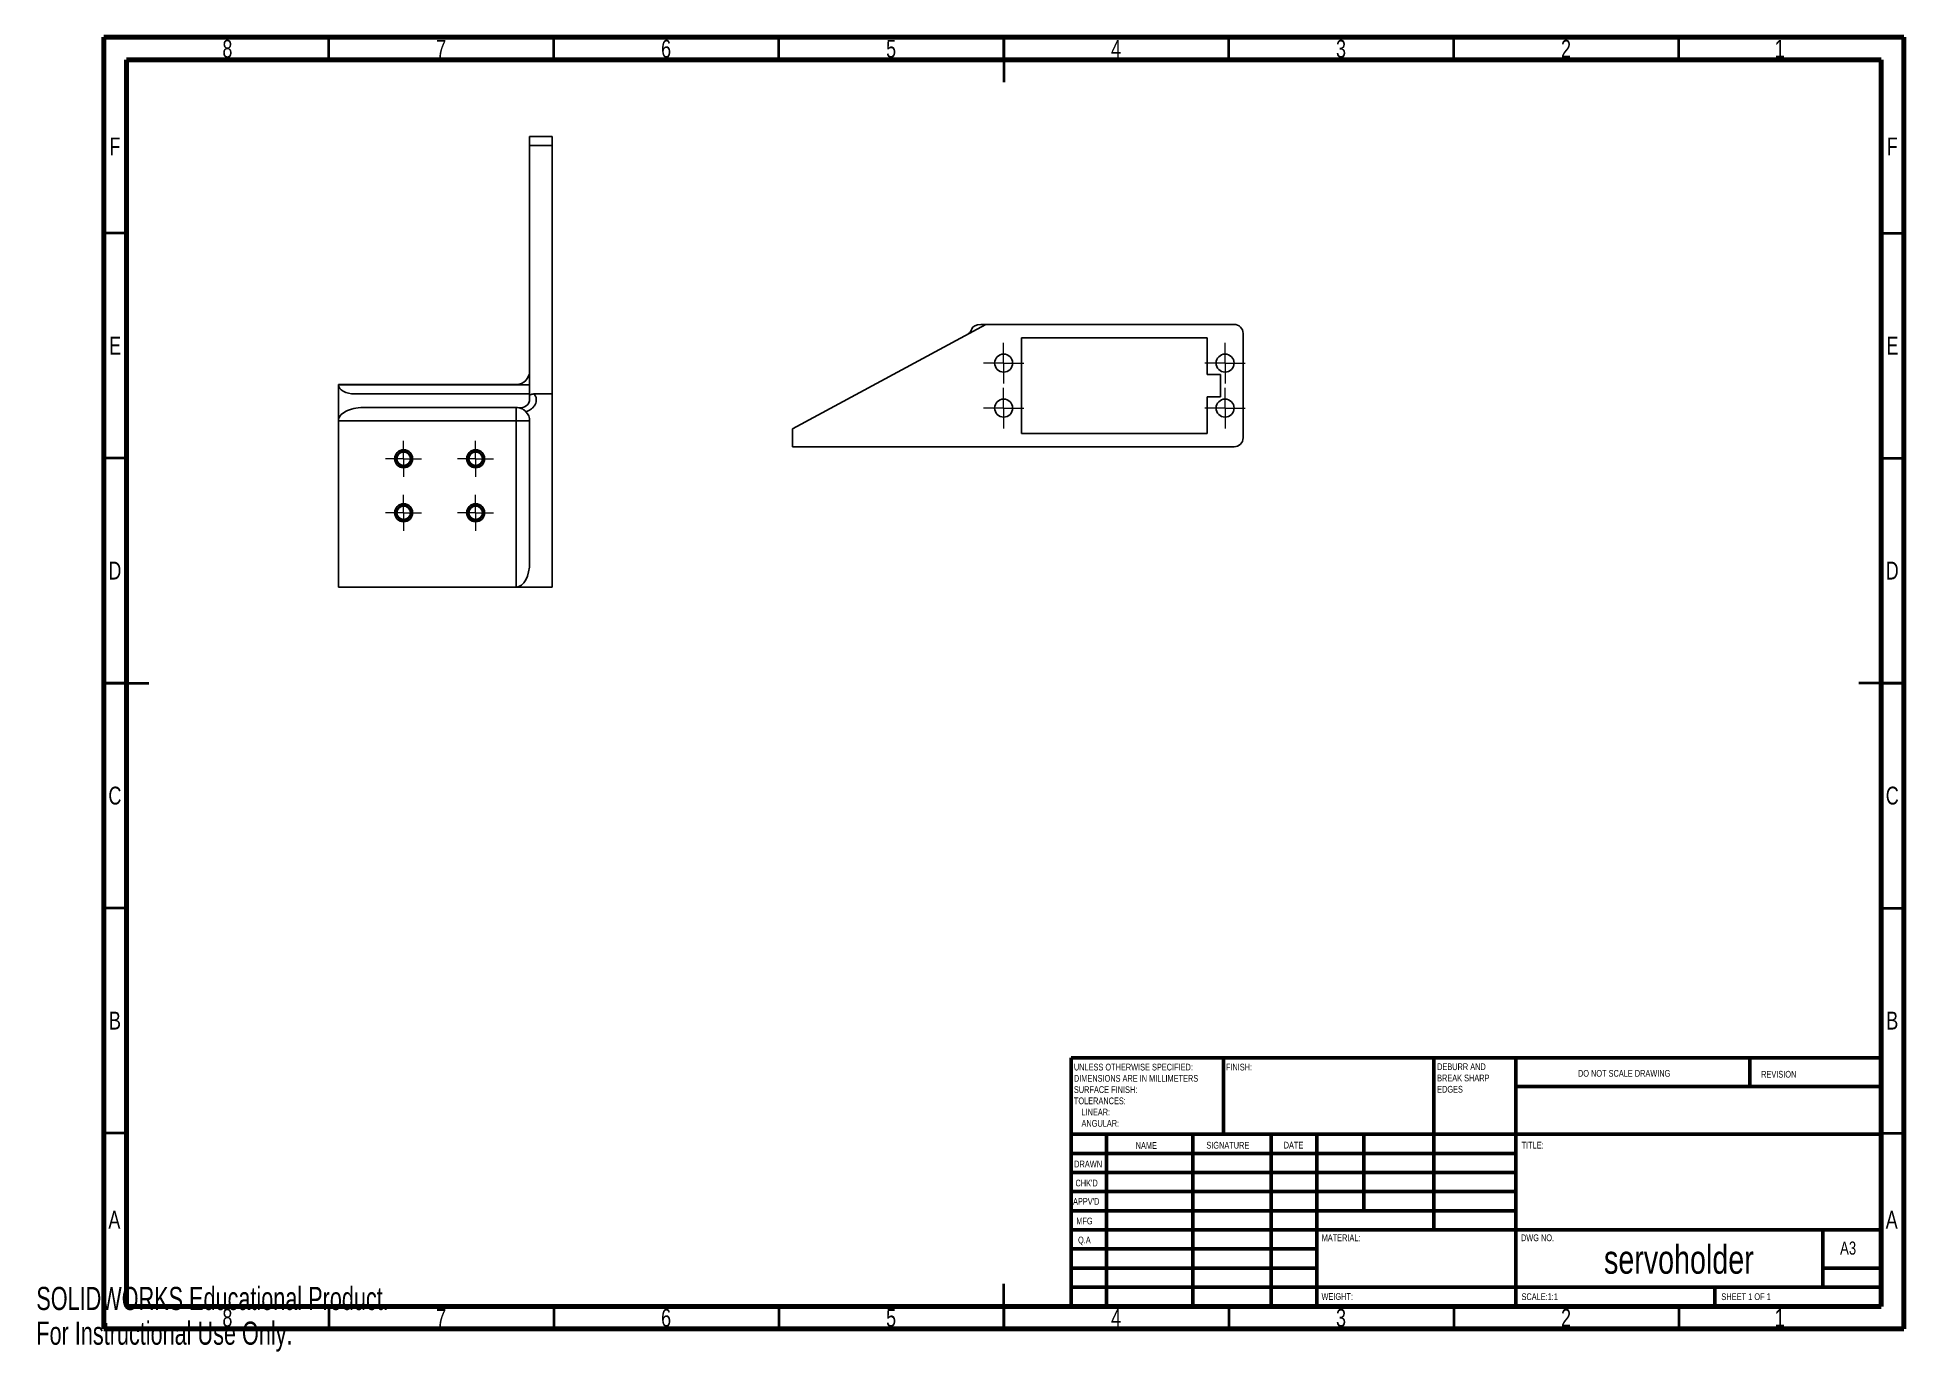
# Model space of a CAD drawing. Header units: millimetres. Extents: x 0 to 415, y 0 to 292.
import ezdxf

# ---------------------------------------------------------------- set-up
doc = ezdxf.new("R2010")
doc.units = ezdxf.units.MM
doc.styles.add('SLDTEXTSTYLE0', font='TXT', dxfattribs={"width": 0.75})
doc.styles.add('SLDTEXTSTYLE1', font='TXT', dxfattribs={"width": 0.686449})
doc.styles.add('SLDTEXTSTYLE2', font='TXT', dxfattribs={"width": 0.6875})
doc.styles.add('SLDTEXTSTYLE3', font='TXT', dxfattribs={"width": 0.7})

# ---------------------------------------------------------------- blocks, each defined once
blk = doc.blocks.new('SW_CENTERMARKSYMBOL_0')
at = {"color": 0, "linetype": 'Continuous', "lineweight": 18}
for p, q in [((-2.5, 0), (-4, 0)), ((0, 0), (-2.5, 0)), ((0, 2.5), (0, 4)), ((0, 0), (0, 2.5)), ((0, 0), (0, -2.5)), ((0, 0), (2.5, 0)), ((2.5, 0), (4, 0)), ((0, -2.5), (0, -4))]:
    blk.add_line(p, q, dxfattribs=at)
blk = doc.blocks.new('SW_CENTERMARKSYMBOL_1')
at = {"color": 0, "linetype": 'Continuous', "lineweight": 18}
for p, q in [((-2.5, 0), (-4, 0)), ((0, 0), (-2.5, 0)), ((0, 2.5), (0, 4)), ((0, 0), (0, 2.5)), ((0, 0), (0, -2.5)), ((0, 0), (2.5, 0)), ((2.5, 0), (4, 0)), ((0, -2.5), (0, -4))]:
    blk.add_line(p, q, dxfattribs=at)
blk = doc.blocks.new('SW_CENTERMARKSYMBOL_2')
at = {"color": 0, "linetype": 'Continuous', "lineweight": 18}
for p, q in [((-2.5, 0), (-4, 0)), ((0, 0), (-2.5, 0)), ((0, 2.5), (0, 4)), ((0, 0), (0, 2.5)), ((0, 0), (0, -2.5)), ((0, 0), (2.5, 0)), ((2.5, 0), (4, 0)), ((0, -2.5), (0, -4))]:
    blk.add_line(p, q, dxfattribs=at)
blk = doc.blocks.new('SW_CENTERMARKSYMBOL_3')
at = {"color": 0, "linetype": 'Continuous', "lineweight": 18}
for p, q in [((-2.5, 0), (-4, 0)), ((0, 0), (-2.5, 0)), ((0, 2.5), (0, 4)), ((0, 0), (0, 2.5)), ((0, 0), (0, -2.5)), ((0, 0), (2.5, 0)), ((2.5, 0), (4, 0)), ((0, -2.5), (0, -4))]:
    blk.add_line(p, q, dxfattribs=at)
blk = doc.blocks.new('SW_CENTERMARKSYMBOL_4')
at = {"color": 0, "linetype": 'Continuous', "lineweight": 18}
for p, q in [((0, 2.5), (0, 4.5)), ((-2.5, 0), (-4.5, 0)), ((0, 0), (-2.5, 0)), ((0, 0), (0, 2.5)), ((0, 0), (0, -2.5)), ((0, 0), (2.5, 0)), ((2.5, 0), (4.5, 0)), ((0, -2.5), (0, -4.5))]:
    blk.add_line(p, q, dxfattribs=at)
blk = doc.blocks.new('SW_CENTERMARKSYMBOL_5')
at = {"color": 0, "linetype": 'Continuous', "lineweight": 18}
for p, q in [((0, 2.5), (0, 4.5)), ((-2.5, 0), (-4.5, 0)), ((0, 0), (-2.5, 0)), ((0, 0), (0, 2.5)), ((0, 0), (0, -2.5)), ((0, 0), (2.5, 0)), ((2.5, 0), (4.5, 0)), ((0, -2.5), (0, -4.5))]:
    blk.add_line(p, q, dxfattribs=at)
blk = doc.blocks.new('SW_CENTERMARKSYMBOL_6')
at = {"color": 0, "linetype": 'Continuous', "lineweight": 18}
for p, q in [((0, 2.5), (0, 4.5)), ((-2.5, 0), (-4.5, 0)), ((0, 0), (-2.5, 0)), ((0, 0), (0, 2.5)), ((0, 0), (0, -2.5)), ((0, 0), (2.5, 0)), ((2.5, 0), (4.5, 0)), ((0, -2.5), (0, -4.5))]:
    blk.add_line(p, q, dxfattribs=at)
blk = doc.blocks.new('SW_CENTERMARKSYMBOL_7')
at = {"color": 0, "linetype": 'Continuous', "lineweight": 18}
for p, q in [((0, 2.5), (0, 4.5)), ((-2.5, 0), (-4.5, 0)), ((0, 0), (-2.5, 0)), ((0, 0), (0, 2.5)), ((0, 0), (0, -2.5)), ((0, 0), (2.5, 0)), ((2.5, 0), (4.5, 0)), ((0, -2.5), (0, -4.5))]:
    blk.add_line(p, q, dxfattribs=at)

msp = doc.modelspace()

# ---------------------------------------------------------------- linework, layer by layer
at = {"color": 7, "linetype": 'Continuous', "lineweight": 70}
for p, q in [((15, 5), (15, 292)), ((15, 292), (415, 292)), ((415, 292), (415, 5)), ((20, 10), (20, 287)), ((20, 287), (410, 287)), ((410, 287), (410, 10)), ((410, 10), (20, 10)), ((415, 5), (15, 5))]:
    msp.add_line(p, q, dxfattribs=at)
at = {"color": 7, "linetype": 'Continuous', "lineweight": 35}
for p, q in [((65, 287), (65, 292)), ((115, 287), (115, 292)), ((165, 287), (165, 292)), ((215, 292), (215, 282)), ((215, 287), (215, 292)), ((265, 287), (265, 292)), ((315, 287), (315, 292)), ((365, 287), (365, 292)), ((20, 248.5), (15, 248.5)), ((410, 248.5), (415, 248.5)), ((20, 198.5), (15, 198.5)), ((410, 198.5), (415, 198.5)), ((15, 148.5), (25, 148.5)), ((20, 148.5), (15, 148.5)), ((415, 148.5), (405, 148.5)), ((410, 148.5), (415, 148.5)), ((20, 98.5), (15, 98.5)), ((410, 98.5), (415, 98.5)), ((20, 48.5), (15, 48.5)), ((410, 48.5), (415, 48.5)), ((215, 5), (215, 15)), ((65, 10), (65, 5)), ((115, 10), (115, 5)), ((165, 10), (165, 5)), ((215, 10), (215, 5)), ((265, 10), (265, 5)), ((315, 10), (315, 5)), ((365, 10), (365, 5))]:
    msp.add_line(p, q, dxfattribs=at)
at = {"color": 7, "linetype": 'Continuous', "lineweight": 25}
for p, q in [((109.63, 267.95), (109.63, 269.95)), ((109.63, 269.95), (114.63, 269.95)), ((114.63, 269.95), (114.63, 267.95)), ((114.63, 267.95), (109.63, 267.95)), ((109.63, 267.95), (109.63, 212.75)), ((114.63, 267.95), (114.63, 212.75)), ((210.98, 228.2), (168.08, 205)), ((209.87, 228.2), (210.75, 228.2)), ((266.18, 228.2), (210.98, 228.2)), ((260.18, 225.2), (218.98, 225.2)), ((218.98, 225.2), (218.98, 204)), ((260.18, 225.2), (260.18, 217.1)), ((268.18, 226.2), (268.18, 203)), ((263.18, 217.1), (260.18, 217.1)), ((263.18, 217.1), (263.18, 212.1)), ((67.13, 214.85), (67.13, 214.75)), ((106.63, 214.85), (67.13, 214.85)), ((67.13, 206.75), (67.13, 214.75)), ((67.13, 214.75), (109.63, 214.75)), ((70.8, 212.75), (109.63, 212.75)), ((109.63, 212.52), (109.63, 212.75)), ((109.63, 211.65), (109.63, 212.52)), ((114.63, 212.75), (110.58, 212.75)), ((114.63, 212.75), (114.63, 169.85)), ((260.18, 212.1), (260.18, 204)), ((263.18, 212.1), (260.18, 212.1)), ((72.63, 209.75), (106.63, 209.75)), ((106.63, 209.75), (106.63, 206.75)), ((106.63, 206.75), (67.13, 206.75)), ((67.13, 206.75), (67.13, 169.85)), ((109.63, 206.75), (106.63, 206.75)), ((106.63, 169.85), (106.63, 206.75)), ((109.63, 206.75), (109.63, 175.4)), ((168.08, 205), (168.08, 201)), ((260.18, 204), (218.98, 204)), ((266.18, 201), (168.08, 201)), ((67.13, 169.85), (106.63, 169.85)), ((106.63, 169.85), (114.63, 169.85))]:
    msp.add_line(p, q, dxfattribs=at)
at = {"color": 7, "linetype": 'Continuous', "lineweight": 50}
for p, q in [((230, 65.25), (410, 65.25)), ((230, 65.25), (230, 10)), ((263.8, 48.25), (263.8, 65.25)), ((310.6, 65.25), (310.6, 27)), ((328.8, 65.25), (328.8, 10)), ((380.8, 58.88), (380.8, 65.25)), ((410, 58.88), (328.8, 58.88)), ((410, 48.25), (230, 48.25)), ((237.8, 48.25), (237.8, 10)), ((256.99, 48.25), (256.99, 10)), ((274.4, 48.25), (274.4, 10)), ((284.6, 10), (284.6, 48.25)), ((295, 31.25), (295, 48.25)), ((328.8, 44), (230, 44)), ((328.8, 39.75), (230, 39.75)), ((328.8, 35.5), (230, 35.5)), ((328.8, 31.25), (230, 31.25)), ((284.6, 27), (230, 27)), ((284.6, 27), (410, 27)), ((397, 14.25), (397, 27)), ((284.6, 22.75), (230, 22.75)), ((284.6, 18.5), (230, 18.5)), ((410, 18.5), (397, 18.5)), ((230, 14.25), (410, 14.25)), ((373, 10), (373, 14.25))]:
    msp.add_line(p, q, dxfattribs=at)
at = {"color": 7, "linetype": 'Continuous', "lineweight": 25}
for centre, radius in [((214.98, 219.6), 2), ((264.18, 219.6), 2), ((214.98, 209.6), 2), ((264.18, 209.6), 2), ((81.63, 198.35), 2), ((81.63, 198.35), 1.69), ((81.63, 198.35), 1.5), ((97.63, 198.35), 2), ((97.63, 198.35), 1.69), ((97.63, 198.35), 1.5), ((81.63, 186.35), 2), ((81.63, 186.35), 1.69), ((81.63, 186.35), 1.5), ((97.63, 186.35), 2), ((97.63, 186.35), 1.69), ((97.63, 186.35), 1.5)]:
    msp.add_circle(centre, radius, dxfattribs=at)
for centre, radius, start, end in [((266.18, 226.2), 2, 0, 90), ((205.96, 227.76), 2, 329.8041, 345.5591), ((106.63, 217.85), 3, 270, 0), ((107.63, 211.65), 2, 258.463, 0), ((106.63, 206.75), 3, 78.463, 90), ((106.63, 206.75), 3, 0, 43.4808), ((266.18, 203), 2, 270, 0)]:
    msp.add_arc(centre, radius, start, end, dxfattribs=at)
for centre, major_axis, ratio, start_param, end_param in [((209.87, 227.1), (2, 0), 0.545882, 1.570796, 3.001015), ((70.8, 214.75), (3.66, 0), 0.545882, 3.141593, 4.712389), ((72.63, 206.75), (5.5, 0), 0.545882, 1.570796, 3.141593), ((106.63, 175.4), (0, 5.55), 0.540793, 3.141593, 4.712389)]:
    msp.add_ellipse(centre, major_axis=major_axis, ratio=ratio, start_param=start_param, end_param=end_param, dxfattribs=at)
for points, knots in [([(209.87, 228.2), (210.02, 228.2), (210.17, 228.18), (210.46, 228.17), (210.6, 228.17), (210.75, 228.2)], [0, 0, 0, 0, 0.5, 0.5, 1, 1, 1, 1]), ([(210.75, 228.2), (210.75, 228.2), (210.77, 228.2), (210.8, 228.2), (210.81, 228.2), (210.86, 228.2), (210.89, 228.2), (210.95, 228.2), (210.98, 228.2), (210.98, 228.2)], [0, 0, 0, 0, 0.125, 0.125, 0.25, 0.25, 0.5, 0.5, 1, 1, 1, 1]), ([(207.04, 226.07), (207.13, 226.13), (207.33, 226.25), (207.53, 226.5), (207.64, 226.67), (207.68, 226.75)], [0, 0, 0, 0, 0.340334, 0.691574, 1, 1, 1, 1]), ([(110.58, 212.75), (110.74, 212.6), (110.87, 212.42), (111, 212.13), (111.04, 212.03), (111.09, 211.83), (111.1, 211.73), (111.13, 211.42), (111.11, 211.21), (111.02, 210.81), (110.95, 210.61), (110.75, 210.23), (110.63, 210.06), (110.35, 209.73), (110.19, 209.57), (109.84, 209.3), (109.66, 209.18), (109.25, 208.97), (109.04, 208.88), (108.81, 208.81)], [0, 0, 0, 0, 0.125, 0.125, 0.1875, 0.1875, 0.25, 0.25, 0.375, 0.375, 0.5, 0.5, 0.625, 0.625, 0.75, 0.75, 0.875, 0.875, 1, 1, 1, 1]), ([(109.63, 212.52), (109.68, 212.53), (109.71, 212.54), (109.79, 212.57), (109.83, 212.59), (109.94, 212.63), (110.02, 212.66), (110.25, 212.73), (110.42, 212.75), (110.58, 212.75)], [0, 0, 0, 0, 0.125, 0.125, 0.25, 0.25, 0.5, 0.5, 1, 1, 1, 1]), ([(109.63, 211.65), (109.63, 211.79), (109.63, 211.94), (109.63, 212.23), (109.63, 212.38), (109.63, 212.52)], [0, 0, 0, 0, 0.5, 0.5, 1, 1, 1, 1]), ([(108.81, 208.81), (108.7, 208.93), (108.58, 209.04), (108.35, 209.22), (108.23, 209.3), (108.04, 209.4), (107.98, 209.43), (107.85, 209.49), (107.79, 209.52), (107.64, 209.58), (107.56, 209.6), (107.39, 209.65), (107.31, 209.67), (107.23, 209.69)], [0, 0, 0, 0, 0.25, 0.25, 0.5, 0.5, 0.625, 0.625, 0.75, 0.75, 0.875, 0.875, 1, 1, 1, 1])]:
    msp.add_open_spline(points, degree=3, knots=knots, dxfattribs=at)

# ---------------------------------------------------------------- block references
at = {"color": 7, "linetype": 'Continuous', "lineweight": 0}
for name, p in [('SW_CENTERMARKSYMBOL_5', (214.98, 219.6)), ('SW_CENTERMARKSYMBOL_6', (264.18, 219.6)), ('SW_CENTERMARKSYMBOL_7', (214.98, 209.6)), ('SW_CENTERMARKSYMBOL_4', (264.18, 209.6)), ('SW_CENTERMARKSYMBOL_0', (81.63, 198.35)), ('SW_CENTERMARKSYMBOL_1', (97.63, 198.35)), ('SW_CENTERMARKSYMBOL_3', (81.63, 186.35)), ('SW_CENTERMARKSYMBOL_2', (97.63, 186.35))]:
    msp.add_blockref(name, p, dxfattribs=at)

# ---------------------------------------------------------------- texts
for s, insert, char_height, attachment_point, style in [('8', (42.46, 291.44), 3.97, 2, 'SLDTEXTSTYLE0'), ('7', (89.96, 291.44), 3.97, 2, 'SLDTEXTSTYLE0'), ('6', (139.96, 291.44), 3.97, 2, 'SLDTEXTSTYLE0'), ('5', (189.96, 291.44), 3.97, 2, 'SLDTEXTSTYLE0'), ('4', (239.96, 291.44), 3.97, 2, 'SLDTEXTSTYLE0'), ('3', (289.96, 291.44), 3.97, 2, 'SLDTEXTSTYLE0'), ('2', (339.96, 291.44), 3.97, 2, 'SLDTEXTSTYLE0'), ('1', (387.46, 291.44), 3.97, 2, 'SLDTEXTSTYLE0'), ('F', (17.46, 269.74), 3.97, 2, 'SLDTEXTSTYLE0'), ('F', (412.46, 269.74), 3.97, 2, 'SLDTEXTSTYLE0'), ('E', (17.51, 225.49), 3.97, 2, 'SLDTEXTSTYLE0'), ('E', (412.51, 225.49), 3.97, 2, 'SLDTEXTSTYLE0'), ('D', (17.45, 175.49), 3.97, 2, 'SLDTEXTSTYLE0'), ('D', (412.45, 175.49), 3.97, 2, 'SLDTEXTSTYLE0'), ('C', (17.46, 125.49), 3.97, 2, 'SLDTEXTSTYLE0'), ('C', (412.46, 125.49), 3.97, 2, 'SLDTEXTSTYLE0'), ('B', (17.47, 75.49), 3.97, 2, 'SLDTEXTSTYLE0'), ('B', (412.47, 75.49), 3.97, 2, 'SLDTEXTSTYLE0'), ('UNLESS OTHERWISE SPECIFIED:', (230.59, 63.92), 1.5, 1, 'SLDTEXTSTYLE0'), ('FINISH:', (264.37, 63.92), 1.5, 1, 'SLDTEXTSTYLE0'), ('DEBURR AND', (311.31, 64), 1.5, 1, 'SLDTEXTSTYLE0'), ('DO NOT SCALE DRAWING', (342.61, 62.53), 1.5, 1, 'SLDTEXTSTYLE0'), ('REVISION', (383.33, 62.33), 1.5, 1, 'SLDTEXTSTYLE0'), ('SURFACE FINISH:', (230.59, 58.92), 1.5, 1, 'SLDTEXTSTYLE0'), ('DIMENSIONS ARE IN MILLIMETERS', (230.59, 61.42), 1.5, 1, 'SLDTEXTSTYLE0'), ('BREAK SHARP', (311.31, 61.5), 1.5, 1, 'SLDTEXTSTYLE0'), ('EDGES', (311.31, 59), 1.5, 1, 'SLDTEXTSTYLE0'), ('TOLERANCES:', (230.59, 56.42), 1.5, 1, 'SLDTEXTSTYLE0'), ('ANGULAR:', (232.28, 51.42), 1.5, 1, 'SLDTEXTSTYLE0'), ('LINEAR:', (232.28, 53.92), 1.5, 1, 'SLDTEXTSTYLE0'), ('NAME', (244.32, 46.5), 1.5, 1, 'SLDTEXTSTYLE0'), ('SIGNATURE', (260.03, 46.56), 1.5, 1, 'SLDTEXTSTYLE0'), ('DATE', (277.21, 46.58), 1.5, 1, 'SLDTEXTSTYLE0'), ('TITLE:', (330.09, 46.58), 1.5, 1, 'SLDTEXTSTYLE0'), ('DRAWN', (230.64, 42.38), 1.5, 1, 'SLDTEXTSTYLE1'), ("CHK'D", (230.94, 38.16), 1.5, 1, 'SLDTEXTSTYLE0'), ("APPV'D", (230.4, 34.07), 1.5, 1, 'SLDTEXTSTYLE0'), ('A', (17.34, 31.24), 3.97, 2, 'SLDTEXTSTYLE0'), ('MFG', (231.12, 29.72), 1.5, 1, 'SLDTEXTSTYLE0'), ('A', (412.34, 31.24), 3.97, 2, 'SLDTEXTSTYLE0'), ('Q.A', (231.51, 25.5), 1.5, 1, 'SLDTEXTSTYLE0'), ('MATERIAL:', (285.65, 25.99), 1.5, 1, 'SLDTEXTSTYLE0'), ('DWG NO.', (329.95, 25.99), 1.5, 1, 'SLDTEXTSTYLE0'), ('servoholder', (365.04, 23.61), 6.35, 2, 'SLDTEXTSTYLE0'), ('A3', (400.87, 24.41), 2.91, 1, 'SLDTEXTSTYLE0'), ('WEIGHT:', (285.62, 12.95), 1.499, 1, 'SLDTEXTSTYLE0'), ('SCALE:1:1', (330.07, 12.9), 1.5, 1, 'SLDTEXTSTYLE0'), ('SHEET 1 OF 1', (374.48, 12.9), 1.5, 1, 'SLDTEXTSTYLE2'), ('8', (42.46, 9.44), 3.97, 2, 'SLDTEXTSTYLE0'), ('7', (89.96, 9.44), 3.97, 2, 'SLDTEXTSTYLE0'), ('6', (139.96, 9.44), 3.97, 2, 'SLDTEXTSTYLE0'), ('5', (189.96, 9.44), 3.97, 2, 'SLDTEXTSTYLE0'), ('4', (239.96, 9.44), 3.97, 2, 'SLDTEXTSTYLE0'), ('3', (289.96, 9.44), 3.97, 2, 'SLDTEXTSTYLE0'), ('2', (339.96, 9.44), 3.97, 2, 'SLDTEXTSTYLE0'), ('1', (387.46, 9.44), 3.97, 2, 'SLDTEXTSTYLE0')]:
    msp.add_mtext(s, dxfattribs=dict(at, insert=insert, char_height=char_height, attachment_point=attachment_point, style=style))
at = {"color": 7, "linetype": 'Continuous', "char_height": 5.1381, "attachment_point": 1, "style": 'SLDTEXTSTYLE3'}
for s, insert in [('SOLIDWORKS Educational Product.', (0, 14.33)), ('For Instructional Use Only.', (0, 6.62))]:
    msp.add_mtext(s, dxfattribs=dict(at, insert=insert))

doc.saveas('drawing.dxf')
